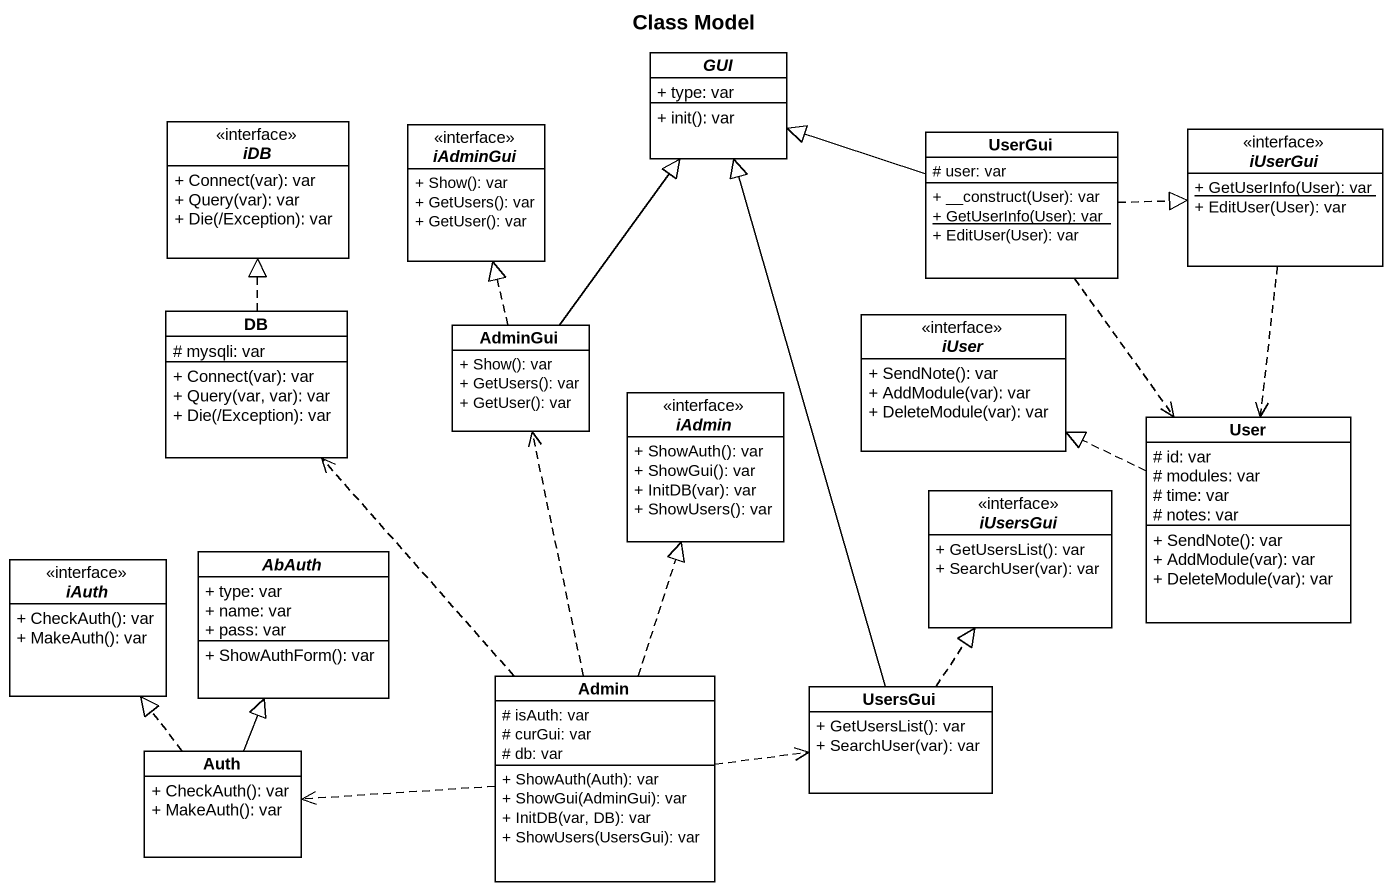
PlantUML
@startuml
title Class Model
hide circle
hide empty members
skinparam classAttributeIconSize 0
abstract class GUI {
  + type: var
  + init(): var
}
interface iDB {
  + Connect(var): var
  + Query(var): var
  + Die(/Exception): var
}
interface iAdminGui {
  + Show(): var
  + GetUsers(): var
  + GetUser(): var
}
interface iUserGui {
  {static} + GetUserInfo(User): var
  + EditUser(User): var
}
class UserGui {
  # user: var
  + __construct(User): var
  {static} + GetUserInfo(User): var
  + EditUser(User): var
}
class DB {
  # mysqli: var
  + Connect(var): var
  + Query(var, var): var
  + Die(/Exception): var
}
class AdminGui {
  + Show(): var
  + GetUsers(): var
  + GetUser(): var
}
interface iUser {
  + SendNote(): var
  + AddModule(var): var
  + DeleteModule(var): var
}
interface iAdmin {
  + ShowAuth(): var
  + ShowGui(): var
  + InitDB(var): var
  + ShowUsers(): var
}
class User {
  # id: var
  # modules: var
  # time: var
  # notes: var
  + SendNote(): var
  + AddModule(var): var
  + DeleteModule(var): var
}
interface iUsersGui {
  + GetUsersList(): var
  + SearchUser(var): var
}
interface iAuth {
  + CheckAuth(): var
  + MakeAuth(): var
}
abstract class AbAuth {
  + type: var
  + name: var
  + pass: var
  + ShowAuthForm(): var
}
class Admin {
  # isAuth: var
  # curGui: var
  # db: var
  + ShowAuth(Auth): var
  + ShowGui(AdminGui): var
  + InitDB(var, DB): var
  + ShowUsers(UsersGui): var
}
class UsersGui {
  + GetUsersList(): var
  + SearchUser(var): var
}
class Auth {
  + CheckAuth(): var
  + MakeAuth(): var
}
iUserGui ..> User
UserGui -left-|> GUI
UserGui .right.|> iUserGui
UserGui ..> User
DB .up.|> iDB
AdminGui -up-|> GUI
AdminGui .up.|> iAdminGui
User .left.|> iUser
Admin .up.> DB
Admin .up.> AdminGui
Admin .up.|> iAdmin
Admin .right.> UsersGui
Admin .left.> Auth
UsersGui -up-|> GUI
UsersGui .up.|> iUsersGui
Auth .up.|> iAuth
Auth -up-|> AbAuth
@enduml
